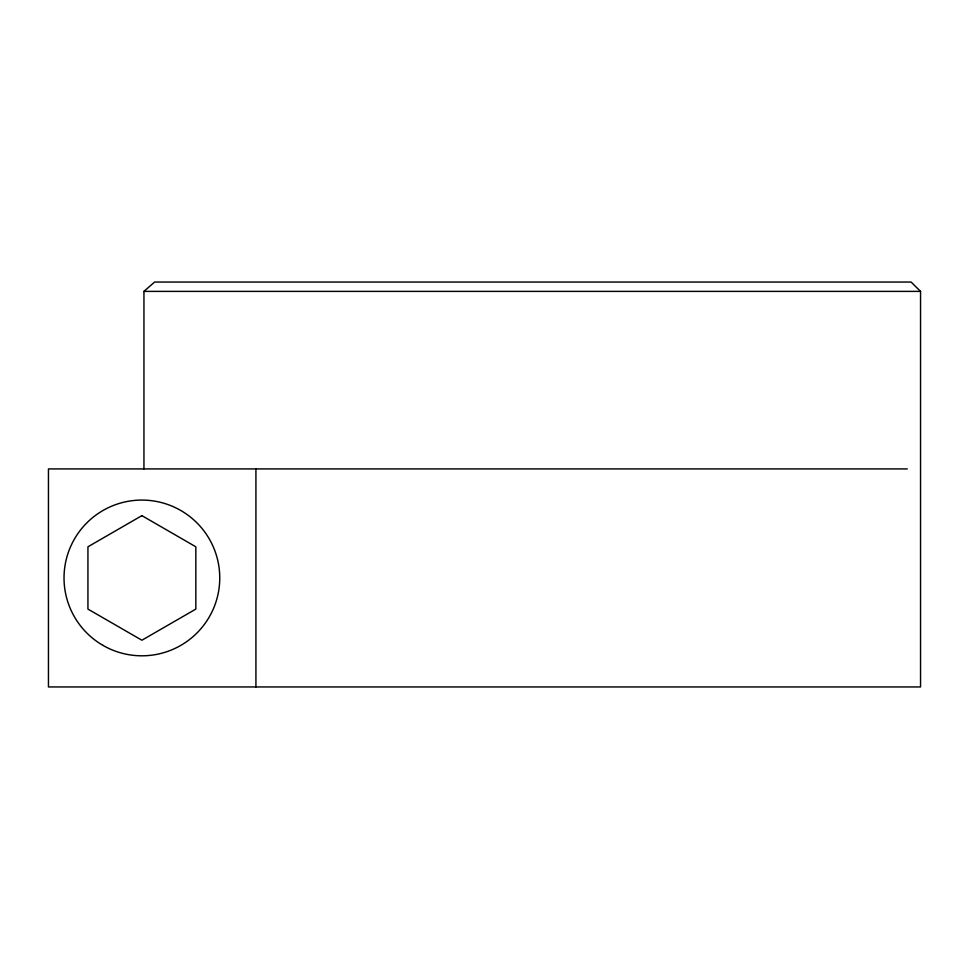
<?xml version="1.0" encoding="UTF-8"?>
<svg xmlns="http://www.w3.org/2000/svg" width="969" height="969" viewBox="0 0 969 969"><rect width="100%" height="100%" fill="white"/><g stroke="black" fill="none" stroke-linecap="round" stroke-linejoin="round"><path stroke-width="1.45" d="M143.945 468.923L143.945 291.39L154.592 282.052L911.126 282.052L920.55 291.39L920.55 686.948L48.45 686.948L48.45 468.923L907.287 468.923M143.945 291.39L920.55 291.39M255.925 468.923L255.925 686.948M141.886 515.641L87.937 546.795L87.937 609.089L141.886 640.23L195.835 609.089L195.835 546.795L141.886 515.641M102.956 645.378A77.871 77.871 0 0 0 219.757 577.936A77.871 77.871 0 0 0 102.956 510.506A77.871 77.871 0 0 0 102.956 645.378"/></g></svg>
